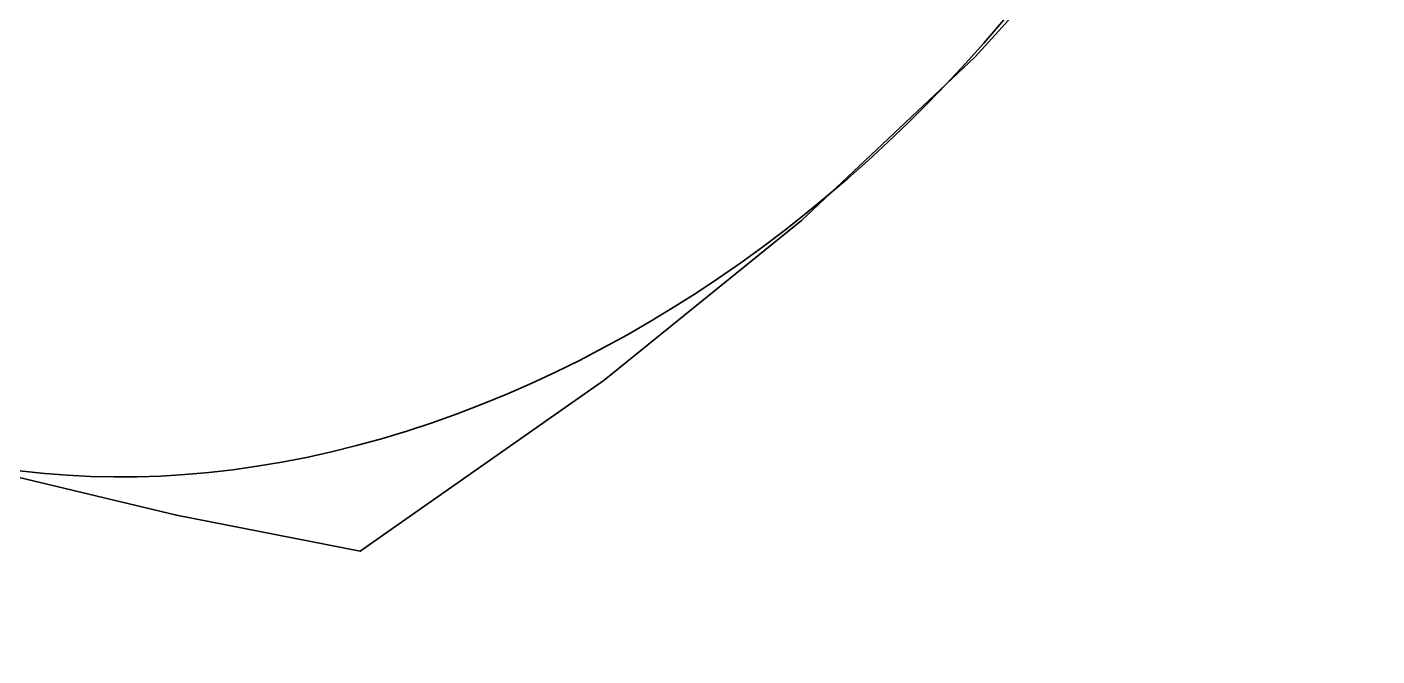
# Model space of a CAD drawing. Header units: millimetres. Extents: x 1333 to 129696, y -57210 to 105899.
# Drawn here: x 57158.883 to 57161.233, y 101189.66 to 101190.753 of the extents above; entities that cross this region are included whole.
import ezdxf

# ---------------------------------------------------------------- set-up
doc = ezdxf.new("R2010")
doc.units = ezdxf.units.MM
doc.header["$LTSCALE"] = 0.5
doc.layers.add('标注线', color=3, linetype='Continuous', lineweight=18)
doc.styles.add('DIM', font='romans.shx', dxfattribs={"width": 0.8, "bigfont": 'bigfont.shx'})
doc.dimstyles.new('DEH 1-1', dxfattribs={"dimtxt": 3.5, "dimasz": 2.5, "dimexe": 1, "dimexo": 0.625, "dimgap": 1.2, "dimtad": 1, "dimtoh": 1, "dimdsep": 46, "dimtxsty": 'DIM', "dimblk": 'OPEN', "dimcen": 0, "dimclrd": 8, "dimclre": 8, "dimclrt": 2, "dimazin": 2, "dimtfac": 0.5, "dimtmove": 0, "dimatfit": 3, "dimldrblk": 'OPEN', "dimfxl": 0, "dimtolj": 2, "dimlwd": 18, "dimlwe": 18, "dimarcsym": 0})

# ---------------------------------------------------------------- blocks, each defined once
blk = doc.blocks.new('_Open')
at = {"color": 0, "linetype": 'ByBlock', "lineweight": -2}
for p, q in [((-1, 0.16667), (0, 0)), ((-1, -0.16667), (0, 0)), ((0, 0), (-1, 0))]:
    blk.add_line(p, q, dxfattribs=at)

msp = doc.modelspace()

# ---------------------------------------------------------------- linework, layer by layer
at = {"color": 7, "lineweight": 35}
for points in [[(57161.1219, 101191.4048), (57160.8218, 101191.0191), (57160.5336, 101190.7016), (57160.2314, 101190.4168), (57159.8879, 101190.1391), (57159.4632, 101189.8419)], [(57159.4632, 101189.8419), (57159.1435, 101189.9042), (57158.8384, 101189.9773), (57158.4347, 101190.0917), (57157.7148, 101190.3298)]]:
    msp.add_lwpolyline(points, dxfattribs=at)
msp.add_ellipse((57159.4668, 101191.8277), major_axis=(1.16, 1.6292), ratio=0.767269, start_param=2.36449, end_param=8.647675, dxfattribs=at)

# ---------------------------------------------------------------- leaders
at = {"layer": '标注线'}
msp.add_leader([(57156.6404, 101216.5498), (57174.154, 101187.0281), (57212.0974, 101187.0281)], dimstyle='DEH 1-1', override={"dimgap": 1.2, "dimtad": 1}, dxfattribs=at)

doc.saveas('drawing.dxf')
